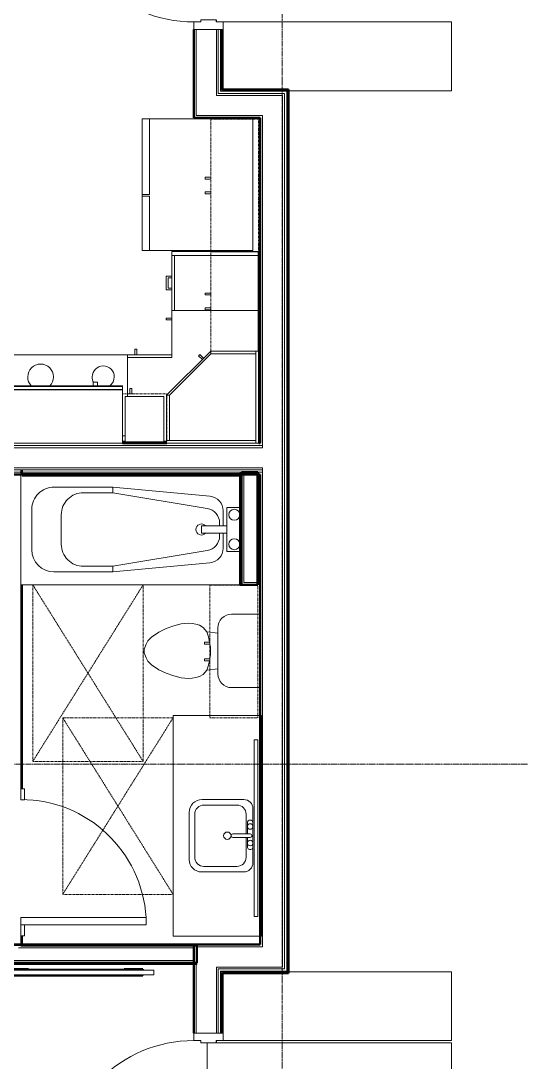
# Model space of a CAD drawing. Header units: inches. Extents: x -4235 to -464, y 9767 to 12344.
# Drawn here: x -3552.3 to -3416.4, y 10386.2 to 10669.2 of the extents above; entities that cross this region are included whole.
import ezdxf

# ---------------------------------------------------------------- set-up
doc = ezdxf.new("R2010")
doc.units = ezdxf.units.IN
doc.header["$MEASUREMENT"] = 0
doc.linetypes.add('Dash', pattern=[0.25, 0.125, -0.125])
doc.linetypes.add('Grid Line 1_2_', pattern=[0.875, 0.5, -0.125, 0.125, -0.125])
for name, color, linetype, lineweight in [('0-1', 7, 'Continuous', 5), ('0-2', 254, 'Continuous', 9), ('0-3', 7, 'Continuous', 9), ('A-DOOR-1', 7, 'Continuous', 9), ('A-DOOR-2', 130, 'Continuous', 20), ('A-DOOR-3', 250, 'Continuous', 50), ('A-DOOR-FRAM-1', 130, 'Continuous', 20), ('A-FLOR-2', 254, 'Continuous', 9), ('A-FLOR-3', 7, 'Continuous', 9), ('A-FLOR-4', 192, 'Continuous', 9), ('A-GENM-HDLN-1', 7, 'Dash', 9), ('A-WALL-1', 250, 'Continuous', 50), ('A-WALL-2', 50, 'Continuous', 13), ('A-WALL-3', 10, 'Continuous', 9), ('A-WALL-4', 254, 'Continuous', 9), ('A-WALL-5', 7, 'Continuous', 9), ('A-WALL-6', 113, 'Continuous', 9), ('I-WALL-1', 250, 'Continuous', 50), ('I-WALL-2', 10, 'Continuous', 9), ('I-WALL-3', 254, 'Continuous', 9), ('P-SANR-FIXT-1', 7, 'Continuous', 9), ('P-SANR-FIXT-2', 10, 'Continuous', 9), ('P-SANR-FIXT-3', 254, 'Continuous', 9), ('Q-CASE', 31, 'Continuous', 9), ('Q-CASE-1', 10, 'Continuous', 9), ('Q-CASE-2', 254, 'Continuous', 9), ('Q-CASE-3', 7, 'Continuous', 9), ('Q-CASE-4', 7, 'Dash', 9), ('Q-SPCQ-1', 7, 'Continuous', 9), ('S-GRID-1', 1, 'Grid Line 1_2_', 9)]:
    doc.layers.add(name, color=color, linetype=linetype, lineweight=lineweight)

# ---------------------------------------------------------------- blocks, each defined once
blk = doc.blocks.new('Refrigerator_-_Side-by-Side_6047 - 36_ X 30_-1372843-BACKGROUND - 2ND FLOOR')
at = {"layer": 'Q-SPCQ-1'}
for p, q in [((-17.88, 15.58), (17.87, 15.58)), ((-17.88, -14.42), (-17.88, 15.58)), ((-17.88, 15.58), (-3.13, 15.58)), ((-17.88, 15.58), (-17.88, 13.58)), ((-3.13, 13.58), (-3.13, 15.58)), ((-2.63, 15.58), (17.87, 15.58)), ((-2.63, 15.58), (-2.63, 13.58)), ((17.87, 15.58), (17.87, -14.42)), ((17.87, 13.58), (17.87, 15.58)), ((-3.13, 13.58), (-17.88, 13.58)), ((17.87, 13.58), (-2.63, 13.58)), ((17.87, -14.42), (-17.88, -14.42))]:
    blk.add_line(p, q, dxfattribs=at)
blk = doc.blocks.new('Range - 24_ x 30_-2806124-BACKGROUND - 2ND FLOOR')
at = {"layer": 'Q-SPCQ-1'}
blk.add_line((28.75, -22), (29.5, -22), dxfattribs=at)
for centre, radius, start, end in [((6.5, -6), 3.5, 360, 180), ((23.5, -6), 3, 0, 180), ((6.5, -6), 3.5, 180, 223.5763), ((6.5, -6), 3.5, 316.3775, 0), ((23.5, -6), 3, 180, 209.3693), ((23.5, -6), 3, 306.1227, 0), ((6.5, -6), 3.5, 261.0228, 278.9772)]:
    blk.add_arc(centre, radius, start, end, dxfattribs=at)
blk = doc.blocks.new('300 Series Wall Hung Cabinet_302 - 27_ X 36_-2604985-BACKGROUND - 2ND FLOOR')
at = {"layer": 'Q-CASE-3'}
for p, q in [((-2.25, -13.19), (-1.76, -13.19)), ((-2.25, -13.19), (-2.25, -14.69)), ((-1.76, -14.69), (-1.76, -13.19)), ((1.75, -13.19), (2.24, -13.19)), ((1.75, -13.19), (1.75, -14.69)), ((2.24, -14.69), (2.24, -13.19)), ((-2.25, -14.69), (-1.76, -14.69)), ((1.75, -14.69), (2.24, -14.69))]:
    blk.add_line(p, q, dxfattribs=at)
at = {"layer": 'Q-CASE-4'}
for p, q in [((13.5, -0.19), (-13.5, -0.19)), ((-13.5, -0.19), (-13.5, -13.19)), ((13.5, -13.19), (13.5, -0.19)), ((-13.5, -13.19), (13.5, -13.19))]:
    blk.add_line(p, q, dxfattribs=at)
blk = doc.blocks.new('30quot_MicrowaveVent_11166 - 70cm miele oven-2804781-BACKGROUND - 2ND FLOOR')
at = {"layer": 'Q-CASE-3'}
for p, q in [((15.68, 15.6), (-14.2, 15.6)), ((-14.2, 15.39), (-14.2, 15.6)), ((-14.2, 14.61), (-14.2, 15.39)), ((15.68, 15.39), (-14.2, 15.39)), ((15.68, 14.61), (-14.2, 14.61)), ((-14.2, 0), (-14.2, 14.49)), ((-14.2, 14.49), (15.68, 14.49)), ((8.88, 16.6), (7.69, 16.6)), ((7.69, 15.63), (7.69, 16.55)), ((8.88, 16.55), (8.88, 15.63)), ((15.68, 15.6), (15.68, 15.39)), ((15.68, 15.39), (15.68, 14.61)), ((15.68, 14.49), (15.68, 0)), ((-14.2, 0), (15.68, 0))]:
    blk.add_line(p, q, dxfattribs=at)
blk = doc.blocks.new('300 Series Wall Hung Cabinet_302 - 18_ x 36_-2362919-BACKGROUND - 2ND FLOOR')
at = {"layer": 'Q-CASE-3'}
for p, q in [((-2.25, -13.19), (-1.76, -13.19)), ((-2.25, -13.19), (-2.25, -14.69)), ((-1.76, -14.69), (-1.76, -13.19)), ((1.75, -13.19), (2.24, -13.19)), ((1.75, -13.19), (1.75, -14.69)), ((2.24, -14.69), (2.24, -13.19)), ((-2.25, -14.69), (-1.76, -14.69)), ((1.75, -14.69), (2.24, -14.69))]:
    blk.add_line(p, q, dxfattribs=at)
at = {"layer": 'Q-CASE-4'}
for p, q in [((18, -0.19), (-18, -0.19)), ((-18, -0.19), (-18, -13.19)), ((18, -13.19), (18, -0.19)), ((-18, -13.19), (18, -13.19))]:
    blk.add_line(p, q, dxfattribs=at)
blk = doc.blocks.new('Base Cabinet 3 Drawer 230 - Base Cabinet 3 Drawer 230 15_-2554961-BACKGROUND - 2ND FLOOR')
at = {"layer": 'Q-CASE-1'}
for p, q in [((-6.76, 0), (8.24, 0)), ((-6.76, -0.37), (-6.76, -0.01)), ((8.24, 0), (8.24, -0.37)), ((-1.14, -24), (-0.64, -24)), ((-1.14, -24), (-0.64, -24)), ((2.61, -24), (2.11, -24)), ((2.61, -24), (2.11, -24))]:
    blk.add_line(p, q, dxfattribs=at)
at = {"layer": 'Q-CASE-2'}
for p, q in [((-6.76, -23.25), (-6.76, -0.37)), ((8.24, -0.37), (8.24, -23.25)), ((-6.76, -23.25), (-6.76, -24)), ((8.24, -23.25), (-6.76, -23.25)), ((-6.76, -24), (8.24, -24)), ((-1.14, -24), (-0.64, -24)), ((2.61, -24), (2.11, -24)), ((8.24, -24), (8.24, -23.25))]:
    blk.add_line(p, q, dxfattribs=at)
at = {"layer": 'Q-CASE-3'}
for p, q in [((-1.14, -24), (-1.14, -25.5)), ((-0.64, -25), (-0.64, -24)), ((2.11, -25), (-0.64, -25)), ((2.11, -24), (2.11, -25)), ((2.61, -25.5), (2.61, -24)), ((-1.14, -25.5), (2.61, -25.5))]:
    blk.add_line(p, q, dxfattribs=at)
blk = doc.blocks.new('Basic Wall _ INT - W4BØF - _5_8 GYP - 2X4 WOOD_BATT_ - 5_8 GYP_ - ___-2693803-BACKGROUND - 2ND FLOOR')
at = {"layer": 'A-WALL-3'}
for p, q in [((-3595.78, 10418.06), (-3595.78, 10418.35)), ((-3595.78, 10418.35), (-3595.78, 10418.29)), ((-3595.78, 10418.29), (-3595.78, 10418.15)), ((-3595.78, 10418.14), (-3595.78, 10418.08)), ((-3595.78, 10418), (-3595.78, 10418.06)), ((-3595.78, 10417.96), (-3595.78, 10417.94)), ((-3595.58, 10418.29), (-3595.51, 10418.29)), ((-3595.49, 10418.29), (-3595.4, 10418.29)), ((-3557.45, 10418.29), (-3557.34, 10418.29)), ((-3557.34, 10418.29), (-3557.25, 10418.29)), ((-3557.25, 10418.29), (-3557.19, 10418.29)), ((-3557.05, 10418.29), (-3556.46, 10418.29)), ((-3552.3, 10417.94), (-3557.05, 10417.94)), ((-3556.42, 10418.29), (-3552.34, 10418.29)), ((-3552.15, 10418.29), (-3552.1, 10418.29)), ((-3552.09, 10418.29), (-3552, 10418.29)), ((-3552, 10418.29), (-3551.89, 10418.29)), ((-3504.48, 10417.94), (-3505.3, 10417.94)), ((-3504.48, 10418.08), (-3504.48, 10418.14)), ((-3504.48, 10417.94), (-3504.48, 10417.96))]:
    blk.add_line(p, q, dxfattribs=at)
at = {"layer": 'A-WALL-4'}
for p, q in [((-3595.78, 10417.98), (-3595.78, 10418)), ((-3595.78, 10417.94), (-3595.78, 10417.98)), ((-3594.18, 10417.94), (-3595.78, 10417.94)), ((-3595.58, 10418.35), (-3595.51, 10418.35)), ((-3595.49, 10418.35), (-3595.4, 10418.35)), ((-3595.37, 10418.29), (-3594.18, 10418.29)), ((-3594.18, 10418.29), (-3594.18, 10418.35)), ((-3594.18, 10418.15), (-3594.18, 10418.29)), ((-3594.18, 10418.08), (-3594.18, 10418.14)), ((-3594.18, 10417.94), (-3594.18, 10417.96)), ((-3558.18, 10418.35), (-3558.18, 10418.29)), ((-3558.18, 10418.29), (-3558.18, 10418.15)), ((-3558.18, 10418.29), (-3557.45, 10418.29)), ((-3558.18, 10418.14), (-3558.18, 10418.08)), ((-3558.18, 10417.96), (-3558.18, 10417.94)), ((-3557.05, 10417.94), (-3558.18, 10417.94)), ((-3557.45, 10418.35), (-3557.34, 10418.35)), ((-3557.34, 10418.35), (-3557.25, 10418.35)), ((-3557.25, 10418.35), (-3557.19, 10418.35)), ((-3557.05, 10418.35), (-3552.3, 10418.35)), ((-3556.44, 10418.06), (-3557.05, 10418.06)), ((-3556.37, 10418.06), (-3556.42, 10418.06)), ((-3552.31, 10418.06), (-3556.35, 10418.06)), ((-3505.3, 10417.94), (-3552.3, 10417.94)), ((-3552.15, 10418.35), (-3552.1, 10418.35)), ((-3552.09, 10418.35), (-3552, 10418.35)), ((-3552, 10418.35), (-3551.89, 10418.35)), ((-3551.89, 10418.29), (-3504.48, 10418.29)), ((-3504.48, 10418.06), (-3505.3, 10418.06)), ((-3504.48, 10418.29), (-3504.48, 10418.35)), ((-3504.48, 10418.16), (-3504.48, 10418.29)), ((-3504.48, 10418.14), (-3504.48, 10418.06)), ((-3504.48, 10418.06), (-3504.48, 10418.05)), ((-3504.48, 10418.05), (-3504.48, 10417.98)), ((-3504.48, 10417.98), (-3504.48, 10417.94))]:
    blk.add_line(p, q, dxfattribs=at)
at = {"layer": 'A-WALL-5'}
for p, q in [((-3594.18, 10418.06), (-3595.78, 10418.06)), ((-3595.37, 10418.35), (-3594.18, 10418.35)), ((-3594.18, 10418.35), (-3594.18, 10418.06)), ((-3594.18, 10418.06), (-3594.18, 10417.98)), ((-3594.18, 10417.98), (-3594.18, 10417.94)), ((-3558.18, 10418.06), (-3558.18, 10418.35)), ((-3558.18, 10418.35), (-3557.46, 10418.35)), ((-3557.05, 10418.06), (-3558.18, 10418.06)), ((-3558.18, 10417.98), (-3558.18, 10418.06)), ((-3558.18, 10417.94), (-3558.18, 10417.98)), ((-3505.3, 10418.06), (-3552.3, 10418.06)), ((-3551.89, 10418.35), (-3504.48, 10418.35)), ((-3504.48, 10418.35), (-3504.48, 10418.16))]:
    blk.add_line(p, q, dxfattribs=at)
blk = doc.blocks.new('Basic Wall _ INT - W4BØF - _5_8 GYP - 2X4 WOOD_BATT_ - 5_8 GYP_ - ___-2693804-BACKGROUND - 2ND FLOOR')
at = {"layer": 'A-WALL-3'}
for p, q in [((-3595.78, 10413.19), (-3595.78, 10413.17)), ((-3595.78, 10413.06), (-3595.78, 10413.13)), ((-3595.78, 10412.78), (-3595.78, 10413.06)), ((-3595.78, 10413.05), (-3595.78, 10412.99)), ((-3595.78, 10412.98), (-3595.78, 10412.84)), ((-3595.78, 10412.84), (-3595.78, 10412.78)), ((-3595.58, 10412.84), (-3595.53, 10412.84)), ((-3595.49, 10412.84), (-3595.37, 10412.84)), ((-3504.48, 10413.19), (-3505.3, 10413.19)), ((-3505.3, 10412.84), (-3504.48, 10412.84)), ((-3504.48, 10413.17), (-3504.48, 10413.19)), ((-3504.48, 10412.99), (-3504.48, 10413.05)), ((-3504.48, 10412.84), (-3504.48, 10412.98)), ((-3504.48, 10412.78), (-3504.48, 10412.84))]:
    blk.add_line(p, q, dxfattribs=at)
at = {"layer": 'A-WALL-4'}
for p, q in [((-3595.78, 10413.15), (-3595.78, 10413.19)), ((-3594.18, 10413.19), (-3595.78, 10413.19)), ((-3595.78, 10413.13), (-3595.78, 10413.15)), ((-3595.58, 10412.78), (-3595.53, 10412.78)), ((-3595.49, 10412.78), (-3595.37, 10412.78)), ((-3595.37, 10412.84), (-3594.18, 10412.84)), ((-3594.18, 10413.17), (-3594.18, 10413.19)), ((-3594.18, 10412.99), (-3594.18, 10413.05)), ((-3594.18, 10412.84), (-3594.18, 10412.98)), ((-3594.18, 10412.78), (-3594.18, 10412.84)), ((-3558.18, 10413.19), (-3558.18, 10413.17)), ((-3505.3, 10413.19), (-3558.18, 10413.19)), ((-3558.18, 10413.05), (-3558.18, 10412.99)), ((-3558.18, 10412.98), (-3558.18, 10412.84)), ((-3558.18, 10412.84), (-3558.18, 10412.78)), ((-3558.18, 10412.84), (-3505.3, 10412.84)), ((-3505.3, 10413.06), (-3504.48, 10413.06)), ((-3505.3, 10412.78), (-3504.48, 10412.78)), ((-3504.48, 10413.19), (-3504.48, 10413.15)), ((-3504.48, 10413.15), (-3504.48, 10413.07)), ((-3504.48, 10413.07), (-3504.48, 10413.06)), ((-3504.48, 10413.06), (-3504.48, 10413.04)), ((-3504.48, 10413.04), (-3504.48, 10412.78))]:
    blk.add_line(p, q, dxfattribs=at)
at = {"layer": 'A-WALL-5'}
for p, q in [((-3595.78, 10413.06), (-3594.18, 10413.06)), ((-3595.37, 10412.78), (-3594.18, 10412.78)), ((-3594.18, 10413.19), (-3594.18, 10413.15)), ((-3594.18, 10413.15), (-3594.18, 10413.06)), ((-3594.18, 10413.06), (-3594.18, 10412.78)), ((-3558.18, 10413.15), (-3558.18, 10413.19)), ((-3558.18, 10413.06), (-3558.18, 10413.15)), ((-3558.18, 10413.06), (-3505.3, 10413.06)), ((-3558.18, 10412.78), (-3558.18, 10413.06)), ((-3558.18, 10412.78), (-3505.3, 10412.78))]:
    blk.add_line(p, q, dxfattribs=at)
blk = doc.blocks.new('Basic Wall _ INT - W4BØF - _5_8 GYP - 2X4 WOOD_BATT_ - 5_8 GYP_ - ___-2693806-BACKGROUND - 2ND FLOOR')
at = {"layer": 'A-WALL-3'}
for p, q in [((-3552.3, 10547.19), (-3552.26, 10547.19)), ((-3552.27, 10547.19), (-3552.3, 10547.19)), ((-3552.3, 10545.97), (-3552.3, 10547.19)), ((-3552.26, 10547.19), (-3552.17, 10547.19)), ((-3552.17, 10547.19), (-3551.89, 10547.19)), ((-3552.1, 10547.19), (-3552.16, 10547.19)), ((-3551.95, 10547.19), (-3552.09, 10547.19)), ((-3551.89, 10547.19), (-3551.95, 10547.19)), ((-3551.95, 10547.19), (-3551.95, 10545.97)), ((-3552.3, 10457.52), (-3552.3, 10460.52)), ((-3552.3, 10420.52), (-3552.3, 10423.52)), ((-3552.3, 10417.94), (-3552.27, 10417.94)), ((-3552.17, 10417.94), (-3552.23, 10417.94)), ((-3551.89, 10417.94), (-3552.17, 10417.94)), ((-3552.16, 10417.94), (-3552.1, 10417.94)), ((-3552.09, 10417.94), (-3551.95, 10417.94)), ((-3551.95, 10418.34), (-3551.95, 10418.23)), ((-3551.95, 10418.22), (-3551.95, 10418.14)), ((-3551.95, 10418.13), (-3551.95, 10418.08)), ((-3551.95, 10417.94), (-3551.89, 10417.94))]:
    blk.add_line(p, q, dxfattribs=at)
at = {"layer": 'A-WALL-4'}
for p, q in [((-3552.17, 10545.97), (-3552.17, 10547.19)), ((-3551.89, 10547.19), (-3551.89, 10545.97)), ((-3552.3, 10460.52), (-3552.3, 10515.97)), ((-3551.95, 10515.97), (-3551.95, 10460.52)), ((-3552.3, 10417.94), (-3552.3, 10420.52)), ((-3551.95, 10420.52), (-3551.95, 10418.35)), ((-3552.26, 10417.94), (-3552.3, 10417.94)), ((-3552.23, 10417.94), (-3552.26, 10417.94)), ((-3551.89, 10418.34), (-3551.89, 10418.23)), ((-3551.89, 10418.22), (-3551.89, 10418.14)), ((-3551.89, 10418.13), (-3551.89, 10418.08))]:
    blk.add_line(p, q, dxfattribs=at)
at = {"layer": 'A-WALL-5'}
for p, q in [((-3552.17, 10460.52), (-3552.17, 10515.97)), ((-3551.89, 10515.97), (-3551.89, 10460.52)), ((-3552.17, 10417.94), (-3552.17, 10420.52)), ((-3551.89, 10420.52), (-3551.89, 10418.35))]:
    blk.add_line(p, q, dxfattribs=at)
blk = doc.blocks.new('SWING - SINGLE - FLUSH - 2-10 x 6-8 - PRIVACY-3199407-BACKGROUND - 2ND FLOOR')
at = {"layer": 'A-DOOR-1'}
blk.add_arc((17, 2.37), 34.07, 93.3657, 180, dxfattribs=at)
at = {"layer": 'A-DOOR-2'}
for p, q in [((15, 2.37), (15, 36.38)), ((17, 36.38), (15, 36.38)), ((17, 2.37), (17, 36.38)), ((17, 2.37), (15, 2.37))]:
    blk.add_line(p, q, dxfattribs=at)
at = {"layer": 'A-DOOR-FRAM-1'}
for p, q in [((-17, 3.37), (-20, 3.37)), ((-20, 3.37), (-20, 2.37)), ((-17, 2.37), (-17, 3.37)), ((20, 3.37), (17, 3.37)), ((17, 3.37), (17, 2.37)), ((20, 2.37), (20, 3.37)), ((-20, 2.37), (-17, 2.37)), ((17, 2.37), (20, 2.37)), ((-17, -2.38), (-20, -2.38)), ((-20, -2.38), (-20, -3.38)), ((-17, -3.38), (-17, -2.38)), ((20, -2.38), (17, -2.38)), ((17, -2.38), (17, -3.38)), ((20, -3.38), (20, -2.38)), ((-20, -3.38), (-17, -3.38)), ((17, -3.38), (20, -3.38))]:
    blk.add_line(p, q, dxfattribs=at)
blk = doc.blocks.new('BARN - FLUSH - 3-0 x 7-0 BARN DOOR-2961665-BACKGROUND - 2ND FLOOR')
at = {"layer": 'A-DOOR-1'}
for p, q in [((-56, 6), (-54.5, 6)), ((-56, 6), (-56, 5.67)), ((-56, 5.67), (-54.5, 5.67)), ((-54.5, 5.67), (-54.5, 6)), ((-23.5, 6), (-22, 6)), ((-23.5, 5.67), (-23.5, 6)), ((-23.5, 5.67), (-22, 5.67)), ((-22, 6), (-22, 5.67)), ((21, 5.57), (-60, 5.57)), ((-60, 4.95), (-60, 5.57)), ((-60, 4.32), (-60, 4.95)), ((-60, 4.32), (21, 4.32)), ((-52, 4.07), (-26, 4.07)), ((21, 5.57), (21, 4.95)), ((21, 4.95), (21, 4.32))]:
    blk.add_line(p, q, dxfattribs=at)
at = {"layer": 'A-DOOR-3'}
for p, q in [((-57, 5.82), (-56, 5.82)), ((-57, 5.57), (-57, 5.82)), ((-54.5, 5.82), (-23.5, 5.82)), ((-22, 5.82), (-21, 5.82)), ((-21, 5.82), (-21, 5.57)), ((-57, 4.07), (-57, 4.32)), ((-52, 4.07), (-57, 4.07)), ((-52, 4.33), (-52, 4.07)), ((-26, 4.07), (-26, 4.32)), ((-21, 4.07), (-26, 4.07)), ((-21, 4.32), (-21, 4.07))]:
    blk.add_line(p, q, dxfattribs=at)
blk = doc.blocks.new('Base Cabinet Corner 197 - Base Cabinet Corner 197-V121-BACKGROUND - 2ND FLOOR')
at = {"layer": 'Q-CASE-1'}
for p, q in [((-23.26, 0), (-22.89, 0)), ((-23.26, -36), (-23.26, 0)), ((-22.89, 0), (2.11, 0)), ((2.11, 0), (12.74, 0)), ((12.74, 0), (12.74, -0.38)), ((10.24, -24), (10.73, -24)), ((-22.89, -36), (-23.26, -36))]:
    blk.add_line(p, q, dxfattribs=at)
at = {"layer": 'Q-CASE-2'}
for p, q in [((12.74, -12.63), (12.74, -24)), ((0.74, -23.25), (0.74, -36)), ((12.74, -23.25), (0.74, -23.25)), ((0.74, -23.25), (0.74, -24)), ((0.74, -24), (0.74, -36)), ((12.74, -24), (0.74, -24)), ((10.24, -24), (10.73, -24)), ((0.73, -34), (0.73, -33.51)), ((0.74, -36), (-22.89, -36))]:
    blk.add_line(p, q, dxfattribs=at)
at = {"layer": 'Q-CASE-3'}
for p, q in [((10.24, -24), (10.24, -25.5)), ((10.73, -25.5), (10.73, -24)), ((10.24, -25.5), (10.73, -25.5)), ((2.23, -33.51), (0.74, -33.51)), ((2.23, -34), (2.23, -33.51)), ((0.74, -34), (2.23, -34))]:
    blk.add_line(p, q, dxfattribs=at)
blk = doc.blocks.new('308 - 308-2727437-BACKGROUND - 2ND FLOOR')
at = {"layer": 'Q-CASE'}
for p, q in [((-11.25, -13.19), (-12, -13.19)), ((-12, -13.19), (0, -25.19)), ((0, -24.44), (-11.25, -13.19)), ((0, -25.19), (0, -24.44))]:
    blk.add_line(p, q, dxfattribs=at)
at = {"layer": 'Q-CASE-3'}
for p, q in [((13, -0.19), (-12, -0.19)), ((-12, -0.19), (-12, -0.94)), ((-11.25, -0.94), (-12, -0.94)), ((-12, -0.94), (-12, -13.19)), ((-12, -0.94), (13, -0.94)), ((12.25, -0.94), (-11.25, -0.94)), ((-11.25, -0.94), (-11.25, -13.19)), ((-11.25, -13.19), (-11.25, -0.94)), ((12.25, -24.44), (12.25, -0.94)), ((13, -0.94), (12.25, -0.94)), ((12.25, -0.94), (12.25, -25.19)), ((13, -0.94), (13, -0.19)), ((13, -25.19), (13, -0.94)), ((-12, -13.19), (-11.25, -13.19)), ((-11.25, -13.19), (0, -24.44)), ((-10.05, -15.14), (-11.11, -16.2)), ((-11.11, -16.2), (-10.76, -16.55)), ((-10.76, -16.55), (-9.7, -15.49)), ((0, -24.44), (12.25, -24.44)), ((12.25, -24.44), (0, -24.44)), ((0, -24.44), (0, -25.19)), ((0, -25.19), (12.25, -25.19)), ((12.25, -25.19), (12.25, -24.44)), ((12.25, -25.19), (13, -25.19))]:
    blk.add_line(p, q, dxfattribs=at)
blk = doc.blocks.new('300 Series Wall Hung Cabinet_301 - 12_-2218017-BACKGROUND - 2ND FLOOR')
at = {"layer": 'Q-CASE-3'}
for p, q in [((-3.51, 14.69), (-4, 14.69)), ((-4, 14.69), (-4, 13.19)), ((-3.51, 13.19), (-3.51, 14.69)), ((5.25, 12.44), (-5.25, 12.44)), ((-5.25, 12.44), (-5.25, 0.19)), ((-3.51, 13.19), (-4, 13.19)), ((5.25, 0.19), (5.25, 12.44)), ((-5.25, 0.19), (5.25, 0.19))]:
    blk.add_line(p, q, dxfattribs=at)
at = {"layer": 'Q-CASE-4'}
for p, q in [((-6, 0.19), (-6, 13.19)), ((-6, 13.19), (6, 13.19)), ((6, 13.19), (6, 0.19)), ((6, 0.19), (-6, 0.19))]:
    blk.add_line(p, q, dxfattribs=at)
blk = doc.blocks.new('M_Sink Vanity-Square - 500 x 440mm-V51-BACKGROUND - 2ND FLOOR')
at = {"layer": 'P-SANR-FIXT-1'}
for p, q in [((7.96, 7.09), (-6.72, 7.09)), ((3.62, 7.09), (-2.88, 7.09)), ((0.12, 6.33), (0.12, 1.59)), ((1.12, 6.33), (1.12, 1.59)), ((-9.22, 4.59), (-9.22, -6.73)), ((0.12, 5.22), (-5.22, 5.22)), ((-2.88, 5.59), (0.12, 5.59)), ((1.12, 5.59), (3.62, 5.59)), ((6.46, 5.22), (1.12, 5.22)), ((10.46, -6.91), (10.46, 4.59)), ((-7.72, 2.72), (-7.72, -6.23)), ((8.96, -6.23), (8.96, 2.72)), ((-5.72, -10.23), (7.14, -10.23)), ((-5.22, -8.73), (6.46, -8.73))]:
    blk.add_line(p, q, dxfattribs=at)
for centre, radius, start, end in [((-6.72, 4.59), 2.5, 90, 180), ((-2.88, 6.34), 0.75, 90, 270), ((-1.88, 6.34), 0.75, 360, 180), ((-1.88, 6.34), 0.75, 180, 0), ((0.62, 6.33), 0.5, 360, 180), ((2.62, 6.34), 0.75, 360, 180), ((2.62, 6.34), 0.75, 180, 360), ((3.62, 6.34), 0.75, 270, 90), ((7.96, 4.59), 2.5, 360, 90), ((-5.22, 2.72), 2.5, 90, 180), ((6.46, 2.72), 2.5, 0, 90), ((0.62, 0.13), 1, 360, 180), ((0.62, 0.13), 1, 180, 0), ((0.62, 1.59), 0.5, 180, 0), ((-5.72, -6.73), 3.5, 180, 270), ((-5.22, -6.23), 2.5, 180, 270), ((6.46, -6.23), 2.5, 270, 0), ((7.14, -6.91), 3.32, 270, 0)]:
    blk.add_arc(centre, radius, start, end, dxfattribs=at)
blk = doc.blocks.new('Toilet-Domestic-3D - Toilet-Domestic-3D-V144-BACKGROUND - 2ND FLOOR')
at = {"layer": 'P-SANR-FIXT-1'}
for p, q in [((-2.74, 11), (-1.87, 11.5)), ((-1.87, 11.5), (-0.5, 12)), ((-0.5, 12), (0.5, 12)), ((0.5, 12), (1.87, 11.5)), ((1.87, 11.5), (2.74, 11)), ((-5.13, 8), (-3.74, 10)), ((-3.74, 10), (-2.74, 11)), ((2.74, 11), (3.74, 10)), ((3.74, 10), (5.13, 8)), ((-6.79, 4), (-6.06, 6)), ((-6.06, 6), (-5.13, 8)), ((5.13, 8), (6.06, 6)), ((6.06, 6), (6.79, 4)), ((-7.33, 1.99), (-6.79, 4)), ((6.79, 4), (7.33, 1.99)), ((-7.5, 0), (-7.33, 1.99)), ((7.33, 1.99), (7.5, 0)), ((-7.41, -1), (-7.5, 0)), ((-7.24, -2), (-7.41, -1)), ((-6.97, -3), (-7.24, -2)), ((7.24, -2), (6.97, -3)), ((7.41, -1), (7.24, -2)), ((7.5, 0), (7.41, -1)), ((-6.4, -4), (-6.97, -3)), ((-5.21, -5), (-6.4, -4)), ((-3.84, -5.5), (-5.21, -5)), ((-4.86, -8.02), (-5.21, -5)), ((-2.65, -5.71), (-3.84, -5.5)), ((3.84, -5.5), (2.34, -5.76)), ((5.21, -5), (3.84, -5.5)), ((4.86, -8.02), (5.21, -5)), ((6.4, -4), (5.21, -5)), ((6.97, -3), (6.4, -4)), ((6.25, -8.02), (-6.25, -8.02)), ((-1, -6), (-2.16, -5.8)), ((1, -6), (-1, -6)), ((1.85, -5.85), (1, -6)), ((-9.98, -11.75), (-9.98, -19.48)), ((9.98, -19.48), (9.98, -11.75))]:
    blk.add_line(p, q, dxfattribs=at)
for centre, start, end in [((-6.25, -11.75), 90, 180), ((6.25, -11.75), 0, 90)]:
    blk.add_arc(centre, 3.73, start, end, dxfattribs=at)
at = {"layer": 'P-SANR-FIXT-3'}
blk.add_line((-9.98, -19.48), (9.98, -19.48), dxfattribs=at)
blk = doc.blocks.new('Bath Vanity - Bath Vanity 60_-V145-BACKGROUND - 2ND FLOOR')
at = {"layer": 'Q-CASE-2'}
for p, q in [((30.74, 0), (-29.26, 0)), ((-29.26, 0), (-29.26, -0.38)), ((30.74, -0.38), (30.74, 0))]:
    blk.add_line(p, q, dxfattribs=at)
at = {"layer": 'Q-CASE-3'}
for p, q in [((-29.26, -0.38), (-29.26, -24)), ((30.74, -24), (30.74, -0.38)), ((-29.26, -24), (30.74, -24))]:
    blk.add_line(p, q, dxfattribs=at)
blk = doc.blocks.new('Bath Tub - Maestro - 60_x30_-V132-BACKGROUND - 2ND FLOOR')
at = {"layer": 'P-SANR-FIXT-1'}
for p, q in [((59.62, 0), (0.37, 0)), ((35, -5), (9.35, -9.26)), ((35, -3.5), (51, -3.5)), ((35, -5), (35, -3.5)), ((43, -5), (35, -5)), ((4, -9), (0.37, -9)), ((4, -14), (4, -9)), ((5, -14), (5, -9.96)), ((49, -19), (49, -11)), ((57, -9.5), (57, -20.5)), ((4, -16), (4, -14)), ((4, -14), (10.94, -14)), ((6, -13.2), (6, -14)), ((10.94, -16), (10.94, -14)), ((4, -21), (4, -16)), ((10.94, -16), (4, -16)), ((5, -20.04), (5, -16)), ((6, -16), (6, -16.8)), ((0.37, -21), (4, -21)), ((9.35, -20.74), (35, -25)), ((35, -25), (35, -26.5)), ((35, -25), (43, -25)), ((51, -26.5), (35, -26.5))]:
    blk.add_line(p, q, dxfattribs=at)
at = {"layer": 'P-SANR-FIXT-1', "flags": 128}
for points in [[(8.63, -5.97), (11.56, -5.7), (14.49, -5.42), (17.42, -5.15), (20.35, -4.87), (23.28, -4.6), (26.21, -4.32), (29.14, -4.05), (32.07, -3.77), (35, -3.5)], [(35, -26.5), (32.07, -26.23), (29.14, -25.95), (26.21, -25.68), (23.28, -25.4), (20.35, -25.13), (17.42, -24.85), (14.49, -24.58), (11.56, -24.3), (8.63, -24.03)]]:
    blk.add_lwpolyline(points, dxfattribs=at)
at = {"layer": 'P-SANR-FIXT-1'}
for centre, radius, start, end in [((43, -11), 6, 360, 90), ((51, -9.5), 6, 0, 90), ((9, -9.96), 4, 95.3558, 180), ((2, -11), 1.5, 0, 180), ((2, -11), 1.5, 180, 360), ((10, -13.2), 4, 99.4223, 180), ((10.94, -15), 1.5, 0, 137.9289), ((10, -16.8), 4, 180, 260.5777), ((10.94, -15), 1.5, 222.0711, 360), ((2, -19), 1.5, 0, 180), ((2, -19), 1.5, 180, 360), ((43, -19), 6, 270, 0), ((9, -20.04), 4, 180, 264.6442), ((51, -20.5), 6, 270, 0)]:
    blk.add_arc(centre, radius, start, end, dxfattribs=at)
at = {"layer": 'P-SANR-FIXT-2'}
for p, q in [((0, 0), (0, -9)), ((60, -29.97), (60, 0)), ((0, -9), (0, -21)), ((0, -9), (0, -21)), ((0, -21), (0, -29.97)), ((0, -30), (60, -30))]:
    blk.add_line(p, q, dxfattribs=at)
at = {"layer": 'P-SANR-FIXT-3'}
for p, q in [((0.37, 0), (0, 0)), ((60, 0), (59.62, 0)), ((0.37, -9), (0, -9)), ((0, -21), (0.37, -21))]:
    blk.add_line(p, q, dxfattribs=at)
blk = doc.blocks.new('ADA Clearances - 30_x48_-1721104-BACKGROUND - 2ND FLOOR')
at = {"layer": 'A-GENM-HDLN-1'}
for p, q in [((15, 24), (-15, -24)), ((-15, 24), (15, -24)), ((-15, -24), (-15, 24)), ((-15, 24), (15, 24)), ((15, 24), (15, -24)), ((15, -24), (-15, -24))]:
    blk.add_line(p, q, dxfattribs=at)
blk = doc.blocks.new('ADA Clearances - 30_x48_-V133-BACKGROUND - 2ND FLOOR')
at = {"layer": 'A-GENM-HDLN-1'}
for p, q in [((15, 24), (-15, -24)), ((-15, 24), (15, -24)), ((-15, 24), (15, 24)), ((15, 24), (15, -24)), ((15, -24), (-15, -24))]:
    blk.add_line(p, q, dxfattribs=at)
blk = doc.blocks.new('BATHROOM MIRROR - BATHROOM MIRROR 48_-V148-BACKGROUND - 2ND FLOOR')
at = {"layer": 'Q-CASE-3'}
for p, q in [((24.74, 24), (-23.26, 24)), ((-23.26, 23), (-23.26, 24)), ((-23.26, 23), (24.74, 23)), ((24.74, 24), (24.74, 23))]:
    blk.add_line(p, q, dxfattribs=at)
blk = doc.blocks.new('300 Series Wall Hung Cabinet_326 - 36_-2909952-BACKGROUND - 2ND FLOOR')
at = {"layer": 'Q-CASE-3'}
for p, q in [((-2.5, -13.19), (-2.01, -13.19)), ((-2.5, -13.19), (-2.5, -14.69)), ((-2.01, -14.69), (-2.01, -13.19)), ((2, -13.19), (2.49, -13.19)), ((2, -13.19), (2, -14.69)), ((2.49, -14.69), (2.49, -13.19)), ((-2.5, -14.69), (-2.01, -14.69)), ((2, -14.69), (2.49, -14.69))]:
    blk.add_line(p, q, dxfattribs=at)
at = {"layer": 'Q-CASE-4'}
for p, q in [((18, -0.19), (-18, -0.19)), ((-18, -0.19), (-18, -13.19)), ((18, -13.19), (18, -0.19)), ((-18, -13.19), (18, -13.19))]:
    blk.add_line(p, q, dxfattribs=at)
blk = doc.blocks.new('Basic Wall _ INT - W4FØF - INT - _5_8 GYP - 2X4 WOOD_BATT__ - ___-3084732-BACKGROUND - 2ND FLOOR')
at = {"layer": 'A-WALL-3'}
for p, q in [((-3492.65, 10546.56), (-3492.71, 10546.56)), ((-3492.71, 10546.56), (-3492.42, 10546.56)), ((-3492.5, 10546.56), (-3492.65, 10546.56)), ((-3492.65, 10546.56), (-3492.65, 10545.97)), ((-3492.44, 10546.56), (-3492.5, 10546.56)), ((-3492.42, 10546.56), (-3492.34, 10546.56)), ((-3492.34, 10546.56), (-3492.3, 10546.56)), ((-3492.3, 10546.56), (-3492.32, 10546.56)), ((-3492.3, 10545.97), (-3492.3, 10546.56))]:
    blk.add_line(p, q, dxfattribs=at)
at = {"layer": 'A-WALL-4'}
for p, q in [((-3492.71, 10546.56), (-3492.71, 10545.97)), ((-3492.42, 10546.56), (-3492.42, 10545.97)), ((-3492.71, 10515.94), (-3492.65, 10515.94)), ((-3492.65, 10515.94), (-3492.5, 10515.94)), ((-3492.5, 10515.94), (-3492.44, 10515.94)), ((-3492.32, 10515.94), (-3492.3, 10515.94))]:
    blk.add_line(p, q, dxfattribs=at)
at = {"layer": 'A-WALL-5'}
for p, q in [((-3492.42, 10515.94), (-3492.71, 10515.94)), ((-3492.34, 10515.94), (-3492.42, 10515.94)), ((-3492.3, 10515.94), (-3492.34, 10515.94))]:
    blk.add_line(p, q, dxfattribs=at)
blk = doc.blocks.new('CTR - 1st Phase - Unit Layouts_rvt-1-BACKGROUND - 2ND FLOOR')
at = {"layer": 'A-WALL-1'}
for p, q in [((-3487.67, 10606.54), (-3487.67, 10579.44)), ((-3487.3, 10606.54), (-3487.67, 10606.54)), ((-3487.3, 10554.44), (-3487.3, 10606.54)), ((-3523.92, 10554.81), (-3524.67, 10554.81)), ((-3524.67, 10554.44), (-3512.67, 10554.44)), ((-3512.67, 10554.81), (-3513.42, 10554.81)), ((-3487.67, 10554.44), (-3487.3, 10554.44)), ((-3492.3, 10545.97), (-3552.3, 10545.97)), ((-3552.3, 10545.97), (-3552.3, 10545.6)), ((-3551.92, 10545.6), (-3492.67, 10545.6)), ((-3492.67, 10545.6), (-3492.67, 10515.97)), ((-3491.67, 10546.56), (-3492.3, 10546.56)), ((-3492.3, 10546.56), (-3492.3, 10515.94)), ((-3492.3, 10545.6), (-3492.3, 10545.97)), ((-3492.3, 10515.97), (-3492.3, 10545.6)), ((-3488.17, 10546.56), (-3491.67, 10546.56)), ((-3487.92, 10546.56), (-3488.17, 10546.56)), ((-3487.92, 10515.94), (-3487.92, 10546.56)), ((-3492.67, 10515.97), (-3492.3, 10515.97)), ((-3492.3, 10515.94), (-3491.67, 10515.94)), ((-3491.67, 10515.94), (-3488.17, 10515.94)), ((-3488.17, 10515.94), (-3487.92, 10515.94)), ((-3504.48, 10417.94), (-3552.3, 10417.94)), ((-3504.48, 10417.31), (-3504.48, 10417.94)), ((-3504.48, 10413.81), (-3504.48, 10417.31)), ((-3558.18, 10413.19), (-3504.48, 10413.19)), ((-3504.48, 10413.19), (-3504.48, 10413.81))]:
    blk.add_line(p, q, dxfattribs=at)
at = {"layer": 'A-WALL-2'}
for p, q in [((-3488.17, 10545.94), (-3491.67, 10545.94)), ((-3491.67, 10545.94), (-3491.67, 10516.56)), ((-3488.17, 10546.56), (-3488.17, 10545.94)), ((-3488.17, 10546.56), (-3488.17, 10545.94)), ((-3488.17, 10545.94), (-3488.17, 10516.56)), ((-3491.67, 10516.56), (-3488.17, 10516.56)), ((-3488.17, 10516.56), (-3488.17, 10515.94)), ((-3488.17, 10516.56), (-3488.17, 10515.94)), ((-3552.92, 10417.31), (-3505.1, 10417.31)), ((-3505.1, 10413.81), (-3505.1, 10417.31)), ((-3558.18, 10413.81), (-3505.1, 10413.81))]:
    blk.add_line(p, q, dxfattribs=at)
at = {"layer": 'A-WALL-3'}
for p, q in [((-3487.3, 10554.44), (-3487.3, 10606.54)), ((-3524.67, 10554.44), (-3512.67, 10554.44)), ((-3512.67, 10554.44), (-3487.67, 10554.44)), ((-3487.3, 10554.44), (-3487.67, 10554.44)), ((-3492.3, 10545.97), (-3552.3, 10545.97)), ((-3552.3, 10545.6), (-3552.3, 10545.94)), ((-3492.3, 10546.56), (-3487.92, 10546.56)), ((-3492.3, 10546.56), (-3492.3, 10545.97)), ((-3492.3, 10545.94), (-3492.3, 10545.6)), ((-3492.3, 10536.97), (-3492.3, 10545.6)), ((-3487.92, 10545.94), (-3487.92, 10546.56)), ((-3492.3, 10524.97), (-3492.3, 10536.97)), ((-3492.3, 10515.97), (-3492.3, 10524.97)), ((-3551.89, 10417.94), (-3552.15, 10417.94)), ((-3505.3, 10417.94), (-3551.89, 10417.94)), ((-3504.48, 10417.94), (-3505.3, 10417.94)), ((-3504.48, 10417.94), (-3504.48, 10417.55)), ((-3504.48, 10417.54), (-3504.48, 10417.34)), ((-3504.48, 10417.31), (-3504.48, 10413.19)), ((-3558.18, 10413.19), (-3505.3, 10413.19)), ((-3505.3, 10413.19), (-3504.48, 10413.19))]:
    blk.add_line(p, q, dxfattribs=at)
at = {"layer": 'A-WALL-4'}
for p, q in [((-3487.67, 10606.54), (-3487.67, 10579.44)), ((-3487.67, 10606.54), (-3487.3, 10606.54)), ((-3523.92, 10554.81), (-3524.67, 10554.81)), ((-3512.67, 10554.81), (-3513.42, 10554.81)), ((-3551.92, 10545.6), (-3492.67, 10545.6)), ((-3492.67, 10545.6), (-3492.67, 10536.97)), ((-3487.92, 10515.94), (-3487.92, 10545.94)), ((-3492.67, 10524.97), (-3492.67, 10515.97)), ((-3492.3, 10515.97), (-3492.67, 10515.97)), ((-3487.92, 10515.94), (-3492.3, 10515.94))]:
    blk.add_line(p, q, dxfattribs=at)
at = {"layer": 'A-WALL-6'}
for p, q in [((-3487.67, 10606.54), (-3511.3, 10606.54)), ((-3511.3, 10606.54), (-3511.3, 10578.44)), ((-3511.3, 10578.44), (-3511.3, 10606.54)), ((-3511.3, 10606.54), (-3487.67, 10606.54)), ((-3487.3, 10606.54), (-3487.67, 10606.54)), ((-3487.67, 10606.54), (-3487.3, 10606.54)), ((-3487.3, 10554.44), (-3487.3, 10606.54)), ((-3487.3, 10606.54), (-3487.3, 10554.44)), ((-3511.3, 10578.44), (-3580.56, 10578.44)), ((-3580.56, 10578.44), (-3511.3, 10578.44)), ((-3524.67, 10554.44), (-3512.67, 10554.44)), ((-3512.67, 10554.44), (-3524.67, 10554.44)), ((-3512.67, 10554.44), (-3487.67, 10554.44)), ((-3487.67, 10554.44), (-3512.67, 10554.44)), ((-3487.67, 10554.44), (-3487.3, 10554.44)), ((-3487.3, 10554.44), (-3487.67, 10554.44))]:
    blk.add_line(p, q, dxfattribs=at)
at = {"layer": '0-2'}
for name, p, rotation in [('Refrigerator_-_Side-by-Side_6047 - 36_ X 30_-1372843-BACKGROUND - 2ND FLOOR', (-3503.72, 10624.66), 89.99999999995426), ('300 Series Wall Hung Cabinet_302 - 18_ x 36_-2362919-BACKGROUND - 2ND FLOOR', (-3487.49, 10624.44), 269.9999999999694), ('300 Series Wall Hung Cabinet_302 - 27_ X 36_-2604985-BACKGROUND - 2ND FLOOR', (-3487.49, 10592.94), 269.9999999999694), ('Base Cabinet 3 Drawer 230 - Base Cabinet 3 Drawer 230 15_-2554961-BACKGROUND - 2ND FLOOR', (-3487.3, 10598.68), 269.9999999999674), ('Base Cabinet Corner 197 - Base Cabinet Corner 197-V121-BACKGROUND - 2ND FLOOR', (-3510.56, 10554.44), 180), ('308 - 308-2727437-BACKGROUND - 2ND FLOOR', (-3487.49, 10567.44), 269.9999999999694), ('Bath Tub - Maestro - 60_x30_-V132-BACKGROUND - 2ND FLOOR', (-3492.3, 10515.97), 180), ('ADA Clearances - 30_x48_-1721104-BACKGROUND - 2ND FLOOR', (-3534.06, 10491.94), 180), ('300 Series Wall Hung Cabinet_326 - 36_-2909952-BACKGROUND - 2ND FLOOR', (-3487.74, 10497.81), 270.0000000001481), ('Toilet-Domestic-3D - Toilet-Domestic-3D-V144-BACKGROUND - 2ND FLOOR', (-3506.77, 10497.97), 89.99999999987332), ('ADA Clearances - 30_x48_-V133-BACKGROUND - 2ND FLOOR', (-3525.92, 10455.81), 180), ('Bath Vanity - Bath Vanity 60_-V145-BACKGROUND - 2ND FLOOR', (-3486.92, 10451.18), 269.9999999997966), ('BATHROOM MIRROR - BATHROOM MIRROR 48_-V148-BACKGROUND - 2ND FLOOR', (-3511.92, 10450.55), 269.9999999998277), ('SWING - SINGLE - FLUSH - 2-10 x 6-8 - PRIVACY-3199407-BACKGROUND - 2ND FLOOR', (-3554.67, 10440.52), 269.9999999999893), ('M_Sink Vanity-Square - 500 x 440mm-V51-BACKGROUND - 2ND FLOOR', (-3496.32, 10448.38), 269.9999999996158), ('BARN - FLUSH - 3-0 x 7-0 BARN DOOR-2961665-BACKGROUND - 2ND FLOOR', (-3576.18, 10415.56), 180)]:
    blk.add_blockref(name, p, dxfattribs=dict(at, rotation=rotation))
for name, p in [('Range - 24_ x 30_-2806124-BACKGROUND - 2ND FLOOR', (-3553.42, 10578.44)), ('30quot_MicrowaveVent_11166 - 70cm miele oven-2804781-BACKGROUND - 2ND FLOOR', (-3540.35, 10554.44)), ('300 Series Wall Hung Cabinet_301 - 12_-2218017-BACKGROUND - 2ND FLOOR', (-3518.67, 10554.63)), ('Basic Wall _ INT - W4BØF - _5_8 GYP - 2X4 WOOD_BATT_ - 5_8 GYP_ - ___-2693806-BACKGROUND - 2ND FLOOR', (0, 0)), ('Basic Wall _ INT - W4FØF - INT - _5_8 GYP - 2X4 WOOD_BATT__ - ___-3084732-BACKGROUND - 2ND FLOOR', (0, 0)), ('Basic Wall _ INT - W4BØF - _5_8 GYP - 2X4 WOOD_BATT_ - 5_8 GYP_ - ___-2693803-BACKGROUND - 2ND FLOOR', (0, 0)), ('Basic Wall _ INT - W4BØF - _5_8 GYP - 2X4 WOOD_BATT_ - 5_8 GYP_ - ___-2693804-BACKGROUND - 2ND FLOOR', (0, 0))]:
    blk.add_blockref(name, p, dxfattribs=at)
blk = doc.blocks.new('HOLLOW METAL - UNIT DOOR-2191979-BACKGROUND - 2ND FLOOR')
at = {"layer": 'A-DOOR-1'}
blk.add_arc((18, 4.125), 36, 90, 180, dxfattribs=at)
at = {"layer": 'A-DOOR-2'}
for p, q in [((18, 40.125), (16.25, 40.125)), ((16.25, 40.125), (16.25, 4.125)), ((18, 4.125), (18, 40.125)), ((16.25, 4.125), (18, 4.125))]:
    blk.add_line(p, q, dxfattribs=at)
at = {"layer": 'A-DOOR-FRAM-1'}
for p, q in [((-18, 4.125), (-20, 4.125)), ((-20, 4.125), (-20, -3.875)), ((-18, 2.1875), (-18, 4.125)), ((18, 4.125), (18, 2.1875)), ((20, 4.125), (18, 4.125)), ((20, -3.875), (20, 4.125)), ((-17.375, 2.1875), (-18, 2.1875)), ((-17.375, -1.9375), (-17.375, 2.1875)), ((18, 2.1875), (17.375, 2.1875)), ((17.375, 2.1875), (17.375, -1.9375)), ((-18, -3.875), (-18, -1.9375)), ((-18, -1.9375), (-17.375, -1.9375)), ((17.375, -1.9375), (18, -1.9375)), ((18, -1.9375), (18, -3.875)), ((-20, -3.875), (-18, -3.875)), ((18, -3.875), (20, -3.875))]:
    blk.add_line(p, q, dxfattribs=at)
blk = doc.blocks.new('HOLLOW METAL - UNIT DOOR-2191980-BACKGROUND - 2ND FLOOR')
at = {"layer": 'A-DOOR-1'}
blk.add_arc((18, -4.125), 36, 180, 270, dxfattribs=at)
at = {"layer": 'A-DOOR-2'}
for p, q in [((16.25, -4.125), (18, -4.125)), ((16.25, -40.125), (16.25, -4.125)), ((18, -4.125), (18, -40.125)), ((18, -40.125), (16.25, -40.125))]:
    blk.add_line(p, q, dxfattribs=at)
at = {"layer": 'A-DOOR-FRAM-1'}
for p, q in [((-20, 3.875), (-18, 3.875)), ((-20, -4.125), (-20, 3.875)), ((-18, 3.875), (-18, 1.9375)), ((18, 3.875), (20, 3.875)), ((18, 1.9375), (18, 3.875)), ((20, 3.875), (20, -4.125)), ((-18, 1.9375), (-17.375, 1.9375)), ((-17.375, 1.9375), (-17.375, -2.1875)), ((17.375, 1.9375), (18, 1.9375)), ((17.375, -2.1875), (17.375, 1.9375)), ((-18, -2.1875), (-18, -4.125)), ((-17.375, -2.1875), (-18, -2.1875)), ((18, -2.1875), (17.375, -2.1875)), ((18, -4.125), (18, -2.1875)), ((-18, -4.125), (-20, -4.125)), ((20, -4.125), (18, -4.125))]:
    blk.add_line(p, q, dxfattribs=at)
blk = doc.blocks.new('CTR - 1st Phase - Common Walls_rvt-1-BACKGROUND - 2ND FLOOR')
at = {"layer": 'A-FLOR-2'}
for p, q in [((-3497.92, 10666.89), (-3497.92, 10650.19)), ((-3497.92, 10650.19), (-3479.55, 10650.19)), ((-3497.92, 10410.79), (-3497.92, 10394.09)), ((-3479.55, 10410.79), (-3497.92, 10410.79))]:
    blk.add_line(p, q, dxfattribs=at)
at = {"layer": 'A-FLOR-3'}
for p, q in [((-3435.32, 10668.89), (-3497.3, 10668.89)), ((-3435.32, 10650.19), (-3435.32, 10668.89)), ((-3479.55, 10650.19), (-3435.32, 10650.19)), ((-3435.32, 10410.79), (-3479.55, 10410.79)), ((-3435.32, 10392.09), (-3435.32, 10410.79)), ((-3501.67, 10391.46), (-3501.67, 10356.71)), ((-3435.32, 10391.46), (-3499.24, 10391.46)), ((-3497.3, 10392.09), (-3435.32, 10392.09)), ((-3435.32, 10352.96), (-3435.32, 10391.46))]:
    blk.add_line(p, q, dxfattribs=at)
at = {"layer": 'A-WALL-2'}
for p, q in [((-3504.67, 10666.89), (-3504.67, 10650.56)), ((-3499.17, 10666.89), (-3499.17, 10650.56)), ((-3498.67, 10666.89), (-3498.67, 10650.56)), ((-3498.05, 10666.89), (-3498.05, 10650.56)), ((-3504.67, 10648.94), (-3504.67, 10650.56)), ((-3504.67, 10643.44), (-3504.67, 10648.94)), ((-3499.17, 10649.44), (-3499.17, 10650.56)), ((-3499.17, 10648.94), (-3499.17, 10649.44)), ((-3481.17, 10648.94), (-3499.17, 10648.94)), ((-3498.67, 10650.06), (-3498.67, 10650.56)), ((-3498.67, 10649.44), (-3498.67, 10650.06)), ((-3480.67, 10649.44), (-3498.67, 10649.44)), ((-3498.05, 10650.56), (-3497.55, 10650.56)), ((-3498.05, 10650.06), (-3498.05, 10650.56)), ((-3480.05, 10650.06), (-3498.05, 10650.06)), ((-3481.17, 10648.94), (-3481.17, 10643.44)), ((-3480.67, 10649.44), (-3480.67, 10648.94)), ((-3480.67, 10648.94), (-3480.67, 10642.81)), ((-3480.05, 10650.06), (-3480.05, 10649.44)), ((-3480.05, 10649.44), (-3480.05, 10642.81)), ((-3486.67, 10643.44), (-3504.67, 10643.44)), ((-3486.67, 10643.44), (-3486.67, 10642.81)), ((-3481.17, 10643.44), (-3481.17, 10642.81)), ((-3486.67, 10553.81), (-3486.67, 10642.81)), ((-3481.17, 10418.16), (-3481.17, 10642.81)), ((-3480.67, 10418.16), (-3480.67, 10642.81)), ((-3480.05, 10418.16), (-3480.05, 10642.81)), ((-3487.3, 10553.81), (-3852.47, 10553.81)), ((-3487.3, 10553.19), (-3852.47, 10553.19)), ((-3486.67, 10553.81), (-3487.3, 10553.81)), ((-3486.67, 10553.19), (-3487.3, 10553.19)), ((-3486.67, 10553.81), (-3486.67, 10553.19)), ((-3486.67, 10553.19), (-3486.67, 10553.81)), ((-3487.3, 10547.69), (-3852.47, 10547.69)), ((-3487.3, 10547.19), (-3852.47, 10547.19)), ((-3486.67, 10547.69), (-3487.3, 10547.69)), ((-3486.67, 10547.19), (-3487.3, 10547.19)), ((-3486.67, 10547.69), (-3486.67, 10547.19)), ((-3486.67, 10547.19), (-3486.67, 10547.69)), ((-3486.67, 10547.19), (-3486.67, 10546.56)), ((-3486.67, 10546.56), (-3486.67, 10547.19)), ((-3487.3, 10546.56), (-3852.47, 10546.56)), ((-3486.67, 10546.56), (-3487.3, 10546.56)), ((-3486.67, 10418.16), (-3486.67, 10546.56)), ((-3504.67, 10412.04), (-3504.67, 10417.54)), ((-3486.67, 10417.54), (-3504.67, 10417.54)), ((-3486.67, 10418.16), (-3486.67, 10417.54)), ((-3481.17, 10418.16), (-3481.17, 10417.54)), ((-3481.17, 10417.54), (-3481.17, 10412.04)), ((-3480.67, 10418.16), (-3480.67, 10412.04)), ((-3480.05, 10418.16), (-3480.05, 10411.54)), ((-3504.67, 10410.41), (-3504.67, 10412.04)), ((-3499.17, 10411.54), (-3499.17, 10412.04)), ((-3481.17, 10412.04), (-3499.17, 10412.04)), ((-3499.17, 10410.41), (-3499.17, 10411.54)), ((-3498.67, 10410.91), (-3498.67, 10411.54)), ((-3480.67, 10411.54), (-3498.67, 10411.54)), ((-3480.67, 10412.04), (-3480.67, 10411.54)), ((-3480.05, 10411.54), (-3480.05, 10410.91)), ((-3504.67, 10394.09), (-3504.67, 10410.41)), ((-3499.17, 10394.09), (-3499.17, 10410.41)), ((-3498.67, 10410.41), (-3498.67, 10410.91)), ((-3498.67, 10394.09), (-3498.67, 10410.41)), ((-3498.05, 10410.41), (-3498.05, 10410.91)), ((-3480.05, 10410.91), (-3498.05, 10410.91)), ((-3497.55, 10410.41), (-3498.05, 10410.41)), ((-3498.05, 10394.09), (-3498.05, 10410.41))]:
    blk.add_line(p, q, dxfattribs=at)
at = {"layer": 'I-WALL-1'}
for p, q in [((-3505.3, 10666.89), (-3505.3, 10650.56)), ((-3497.55, 10650.56), (-3497.55, 10666.89)), ((-3505.3, 10650.56), (-3505.3, 10643.44)), ((-3479.55, 10650.56), (-3497.55, 10650.56)), ((-3479.55, 10650.06), (-3479.55, 10650.56)), ((-3479.55, 10642.81), (-3479.55, 10650.06)), ((-3505.3, 10643.44), (-3505.3, 10642.81)), ((-3505.3, 10642.81), (-3487.3, 10642.81)), ((-3487.3, 10642.81), (-3487.3, 10554.44)), ((-3479.55, 10418.16), (-3479.55, 10642.81)), ((-3512.67, 10554.44), (-3524.67, 10554.44)), ((-3487.3, 10554.44), (-3487.67, 10554.44)), ((-3681.87, 10545.94), (-3487.3, 10545.94)), ((-3487.3, 10545.94), (-3487.3, 10418.16)), ((-3487.3, 10418.16), (-3505.3, 10418.16)), ((-3505.3, 10418.16), (-3505.3, 10417.54)), ((-3505.3, 10417.54), (-3505.3, 10410.41)), ((-3479.55, 10410.91), (-3479.55, 10418.16)), ((-3505.3, 10410.41), (-3505.3, 10394.09)), ((-3497.55, 10394.09), (-3497.55, 10410.41)), ((-3497.55, 10410.41), (-3479.55, 10410.41)), ((-3479.55, 10410.41), (-3479.55, 10410.91))]:
    blk.add_line(p, q, dxfattribs=at)
at = {"layer": 'I-WALL-2'}
for p, q in [((-3505.3, 10666.89), (-3497.92, 10666.89)), ((-3487.3, 10606.54), (-3487.3, 10554.44)), ((-3512.67, 10554.44), (-3524.67, 10554.44)), ((-3487.67, 10554.44), (-3512.67, 10554.44)), ((-3487.3, 10554.44), (-3487.67, 10554.44)), ((-3492.29, 10545.94), (-3491.67, 10545.94)), ((-3491.67, 10545.94), (-3488.17, 10545.94)), ((-3488.17, 10545.94), (-3487.93, 10545.94)), ((-3504.48, 10418.16), (-3505.3, 10418.16)), ((-3505.3, 10418.08), (-3505.3, 10418.14)), ((-3505.3, 10417.32), (-3505.3, 10417.94)), ((-3505.3, 10413.83), (-3505.3, 10417.31)), ((-3505.3, 10413.19), (-3505.3, 10413.81)), ((-3505.3, 10412.99), (-3505.3, 10413.04)), ((-3505.3, 10412.9), (-3505.3, 10412.99)), ((-3505.3, 10412.78), (-3505.3, 10412.9)), ((-3497.92, 10394.09), (-3505.3, 10394.09))]:
    blk.add_line(p, q, dxfattribs=at)
at = {"layer": 'I-WALL-3'}
for p, q in [((-3505.3, 10666.89), (-3505.3, 10650.56)), ((-3505.3, 10642.81), (-3505.3, 10650.56)), ((-3479.55, 10650.19), (-3479.55, 10642.81)), ((-3505.3, 10642.81), (-3487.3, 10642.81)), ((-3487.3, 10642.81), (-3487.3, 10606.54)), ((-3479.55, 10418.16), (-3479.55, 10642.81)), ((-3487.93, 10545.94), (-3487.3, 10545.94)), ((-3487.3, 10545.94), (-3487.3, 10507.95)), ((-3487.3, 10488), (-3487.3, 10480.44)), ((-3487.3, 10420.44), (-3487.3, 10418.16)), ((-3487.3, 10418.16), (-3504.48, 10418.16)), ((-3479.55, 10418.16), (-3479.55, 10410.79)), ((-3505.3, 10410.41), (-3505.3, 10412.78)), ((-3505.3, 10410.41), (-3505.3, 10394.09))]:
    blk.add_line(p, q, dxfattribs=at)
at = {"layer": '0-3'}
for name, p, rotation in [('HOLLOW METAL - UNIT DOOR-2191979-BACKGROUND - 2ND FLOOR', (-3501.17, 10686.89), 89.99999999999359), ('HOLLOW METAL - UNIT DOOR-2191980-BACKGROUND - 2ND FLOOR', (-3501.17, 10374.09), 270.0000000000046)]:
    blk.add_blockref(name, p, dxfattribs=dict(at, rotation=rotation))

msp = doc.modelspace()

# ---------------------------------------------------------------- linework, layer by layer
at = {"layer": 'A-FLOR-4'}
for p, q in [((-3499.17, 10668.89), (-3499.17, 10669.51)), ((-3499.17, 10648.94), (-3499.17, 10666.89)), ((-3481.17, 10648.94), (-3499.17, 10648.94)), ((-3481.17, 10412.04), (-3481.17, 10648.94)), ((-3499.17, 10394.09), (-3499.17, 10412.04)), ((-3499.17, 10412.04), (-3481.17, 10412.04)), ((-3499.17, 10391.46), (-3499.17, 10392.09))]:
    msp.add_line(p, q, dxfattribs=at)
at = {"layer": 'S-GRID-1'}
for p, q in [((-3481.32, 9836.18), (-3481.32, 12294.59)), ((-464.45, 10467.19), (-4185.7, 10467.19))]:
    msp.add_line(p, q, dxfattribs=at)

# ---------------------------------------------------------------- block references
at = {"layer": '0-1'}
for name in ['CTR - 1st Phase - Unit Layouts_rvt-1-BACKGROUND - 2ND FLOOR', 'CTR - 1st Phase - Common Walls_rvt-1-BACKGROUND - 2ND FLOOR']:
    msp.add_blockref(name, (0, 0), dxfattribs=at)

doc.saveas('drawing.dxf')
